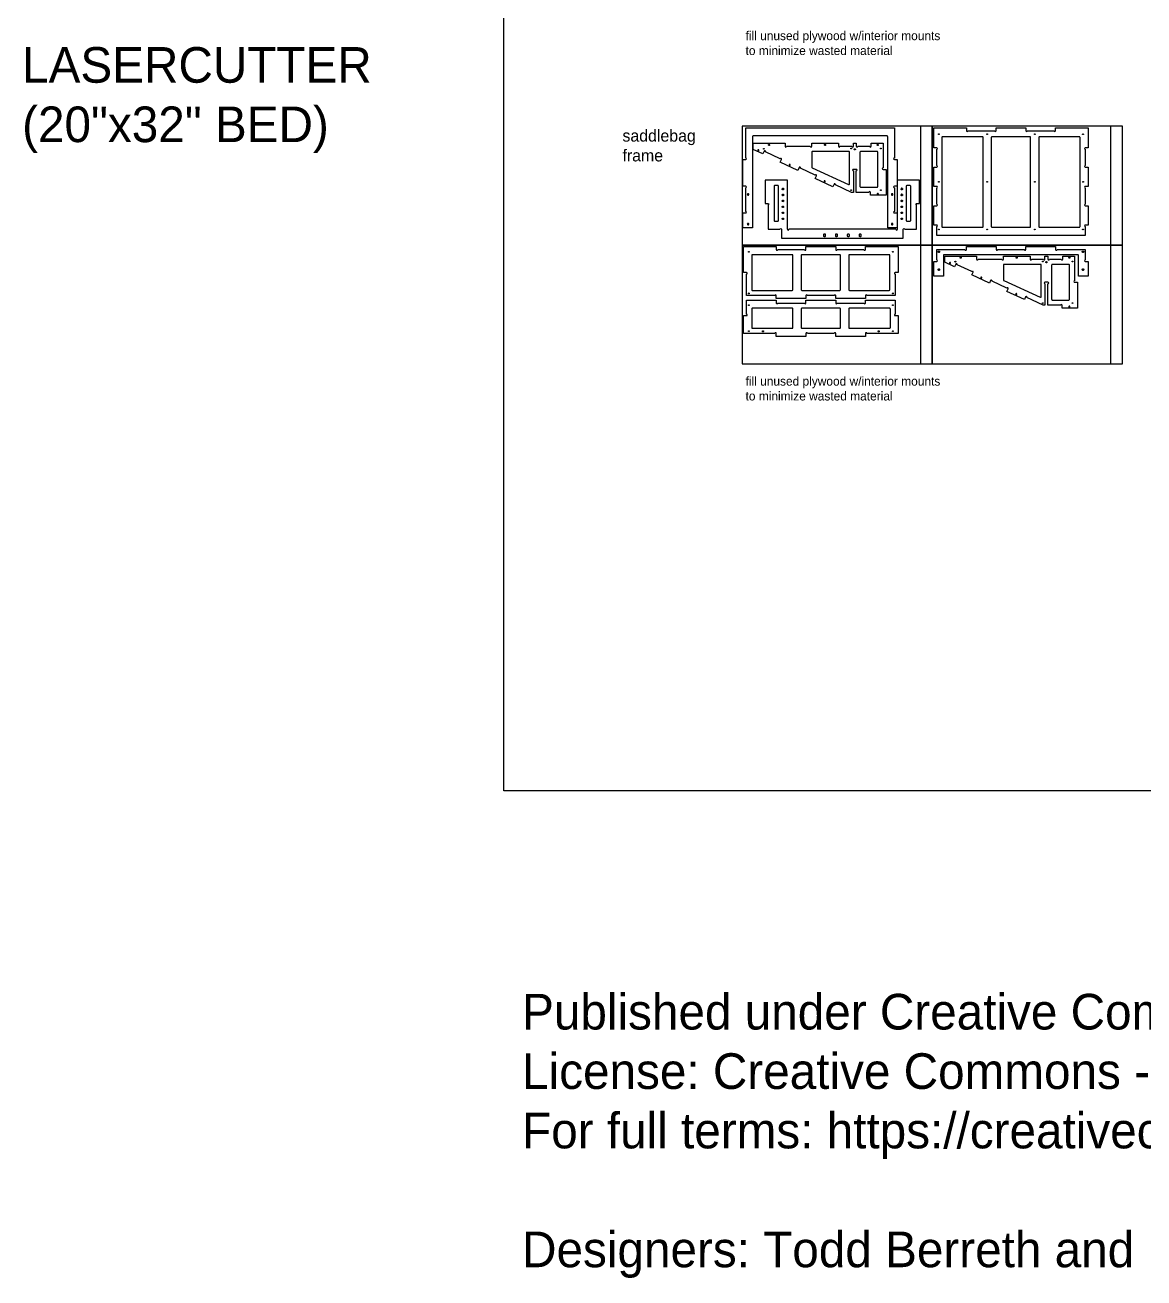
# Model space of a CAD drawing. Header units: inches. Extents: x -747 to 419, y -1089 to -681.
# Drawn here: x -746.9 to -558.5, y -1089.3 to -878.5 of the extents above; entities that cross this region are included whole.
import ezdxf

# ---------------------------------------------------------------- set-up
doc = ezdxf.new("R2010")
doc.units = ezdxf.units.IN
doc.header["$MEASUREMENT"] = 0
for name, color, linetype in [('T_ANNO', 6, 'Continuous'), ('T_CUT_HOLE_1_4_INCH', 3, 'Continuous'), ('T_CUT_HOLE_1_8_INCH', 1, 'Continuous'), ('T_CUT_HOLE_3_16_INCH', 2, 'Continuous'), ('T_CUT_THRU', 7, 'Continuous')]:
    doc.layers.add(name, color=color, linetype=linetype)

msp = doc.modelspace()

# ---------------------------------------------------------------- linework, layer by layer
at = {"layer": 'T_ANNO'}
for p, q in [((-666.26, -1007.36), (-666.26, -767.12)), ((418.91, -1007.36), (-666.26, -1007.36))]:
    msp.add_line(p, q, dxfattribs=at)
at = {"layer": 'T_ANNO', "color": 5}
for p, q in [((-596.17, -895.5), (-596.17, -915.5)), ((-564.17, -895.5), (-564.17, -915.5)), ((-596.17, -915.5), (-596.17, -935.5)), ((-564.17, -915.5), (-564.17, -935.5))]:
    msp.add_line(p, q, dxfattribs=at)
at = {"layer": 'T_ANNO'}
for points in [[(-626.17, -915.5), (-594.17, -915.5), (-594.17, -895.5), (-626.17, -895.5)], [(-626.17, -915.5), (-594.17, -915.5), (-594.17, -895.5), (-626.17, -895.5)], [(-594.17, -915.5), (-562.17, -915.5), (-562.17, -895.5), (-594.17, -895.5)], [(-594.17, -915.5), (-562.17, -915.5), (-562.17, -895.5), (-594.17, -895.5)], [(-626.17, -935.5), (-594.17, -935.5), (-594.17, -915.5), (-626.17, -915.5)], [(-626.17, -935.5), (-594.17, -935.5), (-594.17, -915.5), (-626.17, -915.5)], [(-594.17, -935.5), (-562.17, -935.5), (-562.17, -915.5), (-594.17, -915.5)], [(-594.17, -935.5), (-562.17, -935.5), (-562.17, -915.5), (-594.17, -915.5)]]:
    msp.add_lwpolyline(points, close=True, dxfattribs=at)
at = {"layer": 'T_CUT_HOLE_1_4_INCH'}
for points in [[(-619.33, -906.18), (-619.36, -906.17), (-619.39, -906.15), (-619.41, -906.12), (-619.42, -906.09), (-619.42, -906.06), (-619.42, -906.03), (-619.4, -906), (-619.38, -905.97)], [(-619.38, -905.97), (-619.35, -905.95), (-619.32, -905.94), (-619.29, -905.94), (-619.26, -905.94), (-619.23, -905.96), (-619.2, -905.98)], [(-619.19, -906.13), (-619.21, -906.15), (-619.24, -906.17), (-619.27, -906.18), (-619.3, -906.19), (-619.33, -906.18)], [(-619.2, -905.98), (-619.19, -906), (-619.17, -906.03), (-619.17, -906.07), (-619.18, -906.1), (-619.19, -906.13)], [(-599.23, -905.96), (-599.26, -905.94), (-599.29, -905.94), (-599.33, -905.94), (-599.36, -905.95), (-599.38, -905.97), (-599.4, -906), (-599.42, -906.03)], [(-599.27, -906.18), (-599.3, -906.19), (-599.33, -906.18), (-599.36, -906.17), (-599.39, -906.15), (-599.41, -906.12), (-599.42, -906.09), (-599.42, -906.06), (-599.42, -906.03)], [(-599.23, -905.96), (-599.21, -905.98), (-599.19, -906), (-599.18, -906.03), (-599.17, -906.06), (-599.18, -906.1), (-599.19, -906.13), (-599.21, -906.15), (-599.24, -906.17), (-599.27, -906.18)], [(-619.42, -907.06), (-619.42, -907.03), (-619.4, -907), (-619.38, -906.97), (-619.35, -906.95), (-619.32, -906.94), (-619.29, -906.94), (-619.26, -906.94), (-619.23, -906.96), (-619.2, -906.98)], [(-619.24, -907.17), (-619.27, -907.18), (-619.3, -907.19), (-619.33, -907.18), (-619.36, -907.17), (-619.39, -907.15), (-619.41, -907.12), (-619.42, -907.09), (-619.42, -907.06)], [(-619.19, -907.13), (-619.21, -907.15), (-619.24, -907.17)], [(-619.2, -906.98), (-619.19, -907), (-619.17, -907.03), (-619.17, -907.07), (-619.18, -907.1), (-619.19, -907.13)], [(-599.23, -906.96), (-599.26, -906.94), (-599.29, -906.94), (-599.33, -906.94), (-599.36, -906.95), (-599.38, -906.97), (-599.4, -907), (-599.42, -907.03)], [(-599.27, -907.18), (-599.3, -907.19), (-599.33, -907.18), (-599.36, -907.17), (-599.39, -907.15), (-599.41, -907.12), (-599.42, -907.09), (-599.42, -907.06), (-599.42, -907.03)], [(-599.23, -906.96), (-599.21, -906.98), (-599.19, -907), (-599.18, -907.03), (-599.17, -907.06), (-599.18, -907.1), (-599.19, -907.13), (-599.21, -907.15), (-599.24, -907.17), (-599.27, -907.18)]]:
    msp.add_lwpolyline(points, dxfattribs=at)
for points in [[(-625.14, -907.09), (-625.11, -907.08), (-625.08, -907.06), (-625.06, -907.03), (-625.05, -907), (-625.05, -906.97), (-625.05, -906.94), (-625.06, -906.91), (-625.08, -906.88), (-625.11, -906.86), (-625.14, -906.85), (-625.17, -906.84), (-625.2, -906.85), (-625.23, -906.86), (-625.26, -906.88), (-625.28, -906.91), (-625.29, -906.94), (-625.3, -906.97), (-625.29, -907), (-625.28, -907.03), (-625.26, -907.06), (-625.23, -907.08), (-625.2, -907.09), (-625.17, -907.09)], [(-619.3, -907.94), (-619.26, -907.94), (-619.23, -907.95), (-619.21, -907.97), (-619.19, -908), (-619.18, -908.03), (-619.17, -908.06), (-619.18, -908.09), (-619.19, -908.12), (-619.21, -908.15), (-619.23, -908.17), (-619.26, -908.18), (-619.3, -908.19), (-619.33, -908.18), (-619.36, -908.17), (-619.38, -908.15), (-619.4, -908.12), (-619.42, -908.09), (-619.42, -908.06), (-619.42, -908.03), (-619.4, -908), (-619.38, -907.97), (-619.36, -907.95), (-619.33, -907.94)], [(-600.95, -906.85), (-600.98, -906.86), (-601.01, -906.88), (-601.03, -906.91), (-601.04, -906.94), (-601.05, -906.97), (-601.04, -907), (-601.03, -907.03), (-601.01, -907.06), (-600.98, -907.08), (-600.95, -907.09), (-600.92, -907.09), (-600.89, -907.09), (-600.86, -907.08), (-600.83, -907.06), (-600.81, -907.03), (-600.8, -907), (-600.8, -906.97), (-600.8, -906.94), (-600.81, -906.91), (-600.83, -906.88), (-600.86, -906.86), (-600.89, -906.85), (-600.92, -906.84)], [(-599.3, -907.94), (-599.26, -907.94), (-599.23, -907.95), (-599.21, -907.97), (-599.19, -908), (-599.18, -908.03), (-599.17, -908.06), (-599.18, -908.09), (-599.19, -908.12), (-599.21, -908.15), (-599.23, -908.17), (-599.26, -908.18), (-599.3, -908.19), (-599.33, -908.18), (-599.36, -908.17), (-599.38, -908.15), (-599.4, -908.12), (-599.42, -908.09), (-599.42, -908.06), (-599.42, -908.03), (-599.4, -908), (-599.38, -907.97), (-599.36, -907.95), (-599.33, -907.94)], [(-619.3, -908.94), (-619.26, -908.94), (-619.23, -908.95), (-619.21, -908.97), (-619.19, -909), (-619.18, -909.03), (-619.17, -909.06), (-619.18, -909.09), (-619.19, -909.12), (-619.21, -909.15), (-619.23, -909.17), (-619.26, -909.18), (-619.3, -909.19), (-619.33, -909.18), (-619.36, -909.17), (-619.38, -909.15), (-619.4, -909.12), (-619.42, -909.09), (-619.42, -909.06), (-619.42, -909.03), (-619.4, -909), (-619.38, -908.97), (-619.36, -908.95), (-619.33, -908.94)], [(-619.3, -909.94), (-619.26, -909.94), (-619.23, -909.95), (-619.21, -909.97), (-619.19, -910), (-619.18, -910.03), (-619.17, -910.06), (-619.18, -910.09), (-619.19, -910.12), (-619.21, -910.15), (-619.23, -910.17), (-619.26, -910.18), (-619.3, -910.19), (-619.33, -910.18), (-619.36, -910.17), (-619.38, -910.15), (-619.4, -910.12), (-619.42, -910.09), (-619.42, -910.06), (-619.42, -910.03), (-619.4, -910), (-619.38, -909.97), (-619.36, -909.95), (-619.33, -909.94)], [(-619.26, -910.94), (-619.23, -910.95), (-619.21, -910.97), (-619.19, -911), (-619.18, -911.03), (-619.17, -911.06), (-619.18, -911.09), (-619.19, -911.12), (-619.21, -911.15), (-619.23, -911.17), (-619.26, -911.18), (-619.3, -911.19), (-619.33, -911.18), (-619.36, -911.17), (-619.38, -911.15), (-619.4, -911.12), (-619.42, -911.09), (-619.42, -911.06), (-619.42, -911.03), (-619.4, -911), (-619.38, -910.97), (-619.36, -910.95), (-619.33, -910.94), (-619.3, -910.94)], [(-599.3, -908.94), (-599.26, -908.94), (-599.23, -908.95), (-599.21, -908.97), (-599.19, -909), (-599.18, -909.03), (-599.17, -909.06), (-599.18, -909.09), (-599.19, -909.12), (-599.21, -909.15), (-599.23, -909.17), (-599.26, -909.18), (-599.3, -909.19), (-599.33, -909.18), (-599.36, -909.17), (-599.38, -909.15), (-599.4, -909.12), (-599.42, -909.09), (-599.42, -909.06), (-599.42, -909.03), (-599.4, -909), (-599.38, -908.97), (-599.36, -908.95), (-599.33, -908.94)], [(-599.3, -909.94), (-599.26, -909.94), (-599.23, -909.95), (-599.21, -909.97), (-599.19, -910), (-599.18, -910.03), (-599.17, -910.06), (-599.18, -910.09), (-599.19, -910.12), (-599.21, -910.15), (-599.23, -910.17), (-599.26, -910.18), (-599.3, -910.19), (-599.33, -910.18), (-599.36, -910.17), (-599.38, -910.15), (-599.4, -910.12), (-599.42, -910.09), (-599.42, -910.06), (-599.42, -910.03), (-599.4, -910), (-599.38, -909.97), (-599.36, -909.95), (-599.33, -909.94)], [(-599.26, -910.94), (-599.23, -910.95), (-599.21, -910.97), (-599.19, -911), (-599.18, -911.03), (-599.17, -911.06), (-599.18, -911.09), (-599.19, -911.12), (-599.21, -911.15), (-599.23, -911.17), (-599.26, -911.18), (-599.3, -911.19), (-599.33, -911.18), (-599.36, -911.17), (-599.38, -911.15), (-599.4, -911.12), (-599.42, -911.09), (-599.42, -911.06), (-599.42, -911.03), (-599.4, -911), (-599.38, -910.97), (-599.36, -910.95), (-599.33, -910.94), (-599.3, -910.94)], [(-625.2, -911.85), (-625.23, -911.86), (-625.26, -911.88), (-625.28, -911.91), (-625.29, -911.94), (-625.3, -911.97), (-625.29, -912), (-625.28, -912.03), (-625.26, -912.06), (-625.23, -912.08), (-625.2, -912.09), (-625.17, -912.09), (-625.14, -912.09), (-625.11, -912.08), (-625.08, -912.06), (-625.06, -912.03), (-625.05, -912), (-625.05, -911.97), (-625.05, -911.94), (-625.06, -911.91), (-625.08, -911.88), (-625.11, -911.86), (-625.14, -911.85), (-625.17, -911.84)], [(-600.95, -911.85), (-600.98, -911.86), (-601.01, -911.88), (-601.03, -911.91), (-601.04, -911.94), (-601.05, -911.97), (-601.04, -912), (-601.03, -912.03), (-601.01, -912.06), (-600.98, -912.08), (-600.95, -912.09), (-600.92, -912.09), (-600.89, -912.09), (-600.86, -912.08), (-600.83, -912.06), (-600.81, -912.03), (-600.8, -912), (-600.8, -911.97), (-600.8, -911.94), (-600.81, -911.91), (-600.83, -911.88), (-600.86, -911.86), (-600.89, -911.85), (-600.92, -911.84)], [(-593.08, -916.75), (-593.11, -916.73), (-593.13, -916.71), (-593.15, -916.69), (-593.17, -916.66), (-593.17, -916.62), (-593.17, -916.59), (-593.15, -916.56), (-593.13, -916.54), (-593.11, -916.52), (-593.08, -916.5), (-593.05, -916.5), (-593.01, -916.5), (-592.98, -916.52), (-592.96, -916.54), (-592.94, -916.56), (-592.93, -916.59), (-592.92, -916.62), (-592.93, -916.66), (-592.94, -916.69), (-592.96, -916.71), (-592.98, -916.73), (-593.01, -916.75), (-593.05, -916.75)], [(-568.68, -916.66), (-568.69, -916.69), (-568.71, -916.71), (-568.73, -916.73), (-568.76, -916.75), (-568.8, -916.75), (-568.83, -916.75), (-568.86, -916.73), (-568.88, -916.71), (-568.9, -916.69), (-568.92, -916.66), (-568.92, -916.62), (-568.92, -916.59), (-568.9, -916.56), (-568.88, -916.54), (-568.86, -916.52), (-568.83, -916.5), (-568.8, -916.5), (-568.76, -916.5), (-568.73, -916.52), (-568.71, -916.54), (-568.69, -916.56), (-568.68, -916.59), (-568.67, -916.62)], [(-593.08, -919.75), (-593.11, -919.73), (-593.13, -919.71), (-593.15, -919.69), (-593.17, -919.66), (-593.17, -919.62), (-593.17, -919.59), (-593.15, -919.56), (-593.13, -919.54), (-593.11, -919.52), (-593.08, -919.5), (-593.05, -919.5), (-593.01, -919.5), (-592.98, -919.52), (-592.96, -919.54), (-592.94, -919.56), (-592.93, -919.59), (-592.92, -919.62), (-592.93, -919.66), (-592.94, -919.69), (-592.96, -919.71), (-592.98, -919.73), (-593.01, -919.75), (-593.05, -919.75)], [(-568.83, -919.75), (-568.86, -919.73), (-568.88, -919.71), (-568.9, -919.69), (-568.92, -919.66), (-568.92, -919.62), (-568.92, -919.59), (-568.9, -919.56), (-568.88, -919.54), (-568.86, -919.52), (-568.83, -919.5), (-568.8, -919.5), (-568.76, -919.5), (-568.73, -919.52), (-568.71, -919.54), (-568.69, -919.56), (-568.68, -919.59), (-568.67, -919.62), (-568.68, -919.66), (-568.69, -919.69), (-568.71, -919.71), (-568.73, -919.73), (-568.76, -919.75), (-568.8, -919.75)]]:
    msp.add_lwpolyline(points, close=True, dxfattribs=at)
at = {"layer": 'T_CUT_HOLE_1_8_INCH'}
for points in [[(-593.09, -896.89), (-593.1, -896.88), (-593.11, -896.86), (-593.11, -896.85), (-593.11, -896.83), (-593.1, -896.82), (-593.09, -896.8), (-593.08, -896.79), (-593.06, -896.79), (-593.05, -896.79), (-593.03, -896.79), (-593.02, -896.79), (-593, -896.8), (-592.99, -896.82), (-592.99, -896.83), (-592.98, -896.85), (-592.99, -896.86), (-592.99, -896.88), (-593, -896.89), (-593.01, -896.9), (-593.03, -896.91), (-593.05, -896.91), (-593.06, -896.91), (-593.08, -896.9)], [(-584.89, -896.9), (-584.91, -896.91), (-584.92, -896.91), (-584.94, -896.91), (-584.96, -896.9), (-584.97, -896.89), (-584.98, -896.88), (-584.98, -896.86), (-584.98, -896.84), (-584.98, -896.83), (-584.97, -896.81), (-584.96, -896.8), (-584.95, -896.79), (-584.93, -896.79), (-584.92, -896.79), (-584.9, -896.79), (-584.89, -896.8), (-584.87, -896.81), (-584.87, -896.82), (-584.86, -896.84), (-584.86, -896.85), (-584.86, -896.87), (-584.87, -896.88), (-584.88, -896.89)], [(-576.89, -896.8), (-576.87, -896.81), (-576.87, -896.82), (-576.86, -896.84), (-576.86, -896.85), (-576.86, -896.87), (-576.87, -896.88), (-576.88, -896.89), (-576.89, -896.9), (-576.91, -896.91), (-576.92, -896.91), (-576.94, -896.91), (-576.96, -896.9), (-576.97, -896.89), (-576.98, -896.88), (-576.98, -896.86), (-576.98, -896.84), (-576.98, -896.83), (-576.97, -896.81), (-576.96, -896.8), (-576.95, -896.79), (-576.93, -896.79), (-576.92, -896.79), (-576.9, -896.79)], [(-568.76, -896.9), (-568.77, -896.91), (-568.79, -896.91), (-568.8, -896.91), (-568.82, -896.91), (-568.83, -896.9), (-568.84, -896.89), (-568.85, -896.87), (-568.86, -896.86), (-568.86, -896.84), (-568.85, -896.83), (-568.85, -896.81), (-568.84, -896.8), (-568.82, -896.79), (-568.81, -896.79), (-568.79, -896.79), (-568.77, -896.79), (-568.76, -896.8), (-568.75, -896.81), (-568.74, -896.82), (-568.73, -896.84), (-568.73, -896.85), (-568.74, -896.87), (-568.75, -896.88)], [(-622.55, -899.35), (-622.56, -899.34), (-622.57, -899.33), (-622.58, -899.32), (-622.59, -899.3), (-622.59, -899.29), (-622.59, -899.27), (-622.58, -899.26), (-622.57, -899.24), (-622.56, -899.23), (-622.55, -899.23), (-622.53, -899.22), (-622.51, -899.23), (-622.5, -899.23), (-622.49, -899.24), (-622.48, -899.26), (-622.47, -899.27), (-622.47, -899.29), (-622.47, -899.3), (-622.48, -899.32), (-622.49, -899.33), (-622.5, -899.34), (-622.51, -899.35), (-622.53, -899.35)], [(-607.89, -899.27), (-607.89, -899.25), (-607.89, -899.24), (-607.88, -899.22), (-607.88, -899.21), (-607.86, -899.2), (-607.85, -899.19), (-607.83, -899.19), (-607.82, -899.19), (-607.8, -899.19), (-607.79, -899.2), (-607.78, -899.21), (-607.77, -899.23), (-607.77, -899.24), (-607.77, -899.26), (-607.77, -899.28), (-607.78, -899.29), (-607.79, -899.3), (-607.81, -899.31), (-607.82, -899.31), (-607.84, -899.31), (-607.85, -899.31), (-607.87, -899.3), (-607.88, -899.29)], [(-602.84, -899.31), (-602.86, -899.3), (-602.87, -899.29), (-602.88, -899.28), (-602.89, -899.27), (-602.89, -899.25), (-602.89, -899.23), (-602.88, -899.22), (-602.87, -899.21), (-602.86, -899.2), (-602.84, -899.19), (-602.83, -899.19), (-602.81, -899.19), (-602.8, -899.2), (-602.78, -899.21), (-602.77, -899.22), (-602.77, -899.23), (-602.77, -899.25), (-602.77, -899.27), (-602.77, -899.28), (-602.78, -899.29), (-602.8, -899.3), (-602.81, -899.31), (-602.83, -899.31)], [(-607.87, -906.2), (-607.85, -906.19), (-607.84, -906.19), (-607.82, -906.19), (-607.8, -906.19), (-607.79, -906.2), (-607.78, -906.21), (-607.77, -906.22), (-607.77, -906.24), (-607.77, -906.26), (-607.77, -906.27), (-607.78, -906.29), (-607.79, -906.3), (-607.8, -906.31), (-607.82, -906.31), (-607.83, -906.31), (-607.85, -906.31), (-607.86, -906.3), (-607.88, -906.29), (-607.88, -906.27), (-607.89, -906.26), (-607.89, -906.24), (-607.89, -906.23), (-607.88, -906.21)], [(-602.88, -906.28), (-602.89, -906.27), (-602.89, -906.25), (-602.89, -906.23), (-602.88, -906.22), (-602.87, -906.21), (-602.86, -906.2), (-602.84, -906.19), (-602.83, -906.19), (-602.81, -906.19), (-602.8, -906.2), (-602.78, -906.2), (-602.77, -906.22), (-602.77, -906.23), (-602.77, -906.25), (-602.77, -906.26), (-602.77, -906.28), (-602.78, -906.29), (-602.8, -906.3), (-602.81, -906.31), (-602.83, -906.31), (-602.84, -906.31), (-602.86, -906.3), (-602.87, -906.29)], [(-593.1, -904.87), (-593.11, -904.86), (-593.11, -904.84), (-593.11, -904.83), (-593.1, -904.81), (-593.09, -904.8), (-593.07, -904.79), (-593.06, -904.79), (-593.04, -904.79), (-593.02, -904.79), (-593.01, -904.8), (-593, -904.81), (-592.99, -904.82), (-592.98, -904.84), (-592.98, -904.85), (-592.99, -904.87), (-593, -904.88), (-593.01, -904.9), (-593.02, -904.9), (-593.04, -904.91), (-593.05, -904.91), (-593.07, -904.91), (-593.08, -904.9), (-593.09, -904.89)], [(-584.94, -904.91), (-584.95, -904.9), (-584.97, -904.89), (-584.98, -904.88), (-584.98, -904.86), (-584.98, -904.85), (-584.98, -904.83), (-584.98, -904.82), (-584.97, -904.8), (-584.95, -904.79), (-584.94, -904.79), (-584.92, -904.79), (-584.91, -904.79), (-584.89, -904.79), (-584.88, -904.8), (-584.87, -904.82), (-584.86, -904.83), (-584.86, -904.85), (-584.86, -904.86), (-584.87, -904.88), (-584.88, -904.89), (-584.89, -904.9), (-584.91, -904.91), (-584.92, -904.91)], [(-576.97, -904.89), (-576.98, -904.88), (-576.98, -904.86), (-576.98, -904.85), (-576.98, -904.83), (-576.98, -904.82), (-576.97, -904.8), (-576.95, -904.79), (-576.94, -904.79), (-576.92, -904.79), (-576.91, -904.79), (-576.89, -904.79), (-576.88, -904.8), (-576.87, -904.82), (-576.86, -904.83), (-576.86, -904.85), (-576.86, -904.86), (-576.87, -904.88), (-576.88, -904.89), (-576.89, -904.9), (-576.91, -904.91), (-576.92, -904.91), (-576.94, -904.91), (-576.95, -904.9)], [(-568.75, -904.81), (-568.74, -904.82), (-568.74, -904.83), (-568.73, -904.85), (-568.74, -904.87), (-568.74, -904.88), (-568.75, -904.89), (-568.77, -904.9), (-568.78, -904.91), (-568.8, -904.91), (-568.82, -904.91), (-568.83, -904.9), (-568.84, -904.89), (-568.85, -904.88), (-568.86, -904.86), (-568.86, -904.85), (-568.86, -904.83), (-568.85, -904.81), (-568.84, -904.8), (-568.83, -904.79), (-568.81, -904.79), (-568.79, -904.79), (-568.78, -904.79), (-568.76, -904.8)], [(-593, -912.89), (-593.02, -912.9), (-593.03, -912.91), (-593.05, -912.91), (-593.06, -912.91), (-593.08, -912.9), (-593.09, -912.89), (-593.1, -912.88), (-593.11, -912.86), (-593.11, -912.85), (-593.11, -912.83), (-593.1, -912.82), (-593.09, -912.8), (-593.08, -912.79), (-593.06, -912.79), (-593.04, -912.79), (-593.03, -912.79), (-593.01, -912.8), (-593, -912.81), (-592.99, -912.82), (-592.99, -912.83), (-592.98, -912.85), (-592.99, -912.87), (-592.99, -912.88)], [(-584.88, -912.9), (-584.89, -912.9), (-584.91, -912.91), (-584.93, -912.91), (-584.94, -912.91), (-584.96, -912.9), (-584.97, -912.89), (-584.98, -912.88), (-584.98, -912.86), (-584.98, -912.84), (-584.98, -912.83), (-584.97, -912.81), (-584.96, -912.8), (-584.95, -912.79), (-584.93, -912.79), (-584.92, -912.79), (-584.9, -912.79), (-584.89, -912.8), (-584.87, -912.81), (-584.87, -912.82), (-584.86, -912.84), (-584.86, -912.85), (-584.86, -912.87), (-584.87, -912.88)], [(-576.89, -912.9), (-576.91, -912.91), (-576.93, -912.91), (-576.94, -912.91), (-576.96, -912.9), (-576.97, -912.89), (-576.98, -912.88), (-576.98, -912.86), (-576.98, -912.84), (-576.98, -912.83), (-576.97, -912.81), (-576.96, -912.8), (-576.95, -912.79), (-576.93, -912.79), (-576.92, -912.79), (-576.9, -912.79), (-576.89, -912.8), (-576.87, -912.81), (-576.87, -912.82), (-576.86, -912.84), (-576.86, -912.85), (-576.86, -912.87), (-576.87, -912.88), (-576.88, -912.9)], [(-568.85, -912.89), (-568.85, -912.87), (-568.86, -912.86), (-568.86, -912.84), (-568.85, -912.82), (-568.85, -912.81), (-568.83, -912.8), (-568.82, -912.79), (-568.8, -912.79), (-568.79, -912.79), (-568.77, -912.79), (-568.76, -912.8), (-568.75, -912.81), (-568.74, -912.83), (-568.73, -912.84), (-568.73, -912.86), (-568.74, -912.87), (-568.75, -912.89), (-568.76, -912.9), (-568.77, -912.91), (-568.79, -912.91), (-568.81, -912.91), (-568.82, -912.91), (-568.84, -912.9)], [(-625.11, -916.61), (-625.1, -916.59), (-625.09, -916.58), (-625.08, -916.57), (-625.06, -916.56), (-625.05, -916.56), (-625.03, -916.56), (-625.02, -916.57), (-625, -916.58), (-624.99, -916.59), (-624.99, -916.61), (-624.98, -916.62), (-624.99, -916.64), (-624.99, -916.66), (-625, -916.67), (-625.02, -916.68), (-625.03, -916.69), (-625.05, -916.69), (-625.06, -916.69), (-625.08, -916.68), (-625.09, -916.67), (-625.1, -916.66), (-625.11, -916.64), (-625.11, -916.62)], [(-600.75, -916.66), (-600.76, -916.67), (-600.77, -916.68), (-600.79, -916.69), (-600.8, -916.69), (-600.82, -916.68), (-600.83, -916.68), (-600.84, -916.66), (-600.85, -916.65), (-600.86, -916.63), (-600.86, -916.62), (-600.85, -916.6), (-600.85, -916.59), (-600.84, -916.58), (-600.82, -916.57), (-600.81, -916.56), (-600.79, -916.56), (-600.77, -916.57), (-600.76, -916.57), (-600.75, -916.59), (-600.74, -916.6), (-600.73, -916.61), (-600.73, -916.63), (-600.74, -916.65)], [(-590.3, -918.35), (-590.31, -918.34), (-590.32, -918.33), (-590.33, -918.32), (-590.34, -918.3), (-590.34, -918.29), (-590.34, -918.27), (-590.33, -918.26), (-590.32, -918.24), (-590.31, -918.23), (-590.3, -918.23), (-590.28, -918.22), (-590.26, -918.23), (-590.25, -918.23), (-590.24, -918.24), (-590.23, -918.26), (-590.22, -918.27), (-590.22, -918.29), (-590.22, -918.3), (-590.23, -918.32), (-590.24, -918.33), (-590.25, -918.34), (-590.26, -918.35), (-590.28, -918.35)], [(-575.64, -918.27), (-575.64, -918.25), (-575.64, -918.24), (-575.63, -918.22), (-575.63, -918.21), (-575.61, -918.2), (-575.6, -918.19), (-575.58, -918.19), (-575.57, -918.19), (-575.55, -918.19), (-575.54, -918.2), (-575.53, -918.21), (-575.52, -918.23), (-575.52, -918.24), (-575.52, -918.26), (-575.52, -918.28), (-575.53, -918.29), (-575.54, -918.3), (-575.56, -918.31), (-575.57, -918.31), (-575.59, -918.31), (-575.6, -918.31), (-575.62, -918.3), (-575.63, -918.29)], [(-570.59, -918.31), (-570.61, -918.3), (-570.62, -918.29), (-570.63, -918.28), (-570.64, -918.27), (-570.64, -918.25), (-570.64, -918.23), (-570.63, -918.22), (-570.62, -918.21), (-570.61, -918.2), (-570.59, -918.19), (-570.58, -918.19), (-570.56, -918.19), (-570.55, -918.2), (-570.53, -918.21), (-570.52, -918.22), (-570.52, -918.23), (-570.52, -918.25), (-570.52, -918.27), (-570.52, -918.28), (-570.53, -918.29), (-570.55, -918.3), (-570.56, -918.31), (-570.58, -918.31)], [(-625.11, -923.64), (-625.11, -923.63), (-625.11, -923.61), (-625.1, -923.6), (-625.09, -923.58), (-625.08, -923.57), (-625.06, -923.56), (-625.05, -923.56), (-625.03, -923.56), (-625.02, -923.57), (-625, -923.58), (-624.99, -923.59), (-624.99, -923.61), (-624.98, -923.62), (-624.99, -923.64), (-624.99, -923.65), (-625, -923.67), (-625.01, -923.68), (-625.03, -923.68), (-625.04, -923.69), (-625.06, -923.69), (-625.08, -923.68), (-625.09, -923.67), (-625.1, -923.66)], [(-600.84, -923.58), (-600.83, -923.57), (-600.81, -923.56), (-600.8, -923.56), (-600.78, -923.56), (-600.76, -923.57), (-600.75, -923.58), (-600.74, -923.59), (-600.74, -923.61), (-600.73, -923.62), (-600.74, -923.64), (-600.74, -923.66), (-600.75, -923.67), (-600.77, -923.68), (-600.78, -923.69), (-600.8, -923.69), (-600.81, -923.69), (-600.83, -923.68), (-600.84, -923.67), (-600.85, -923.66), (-600.86, -923.64), (-600.86, -923.62), (-600.86, -923.61), (-600.85, -923.59)], [(-625.11, -925.64), (-625.11, -925.62), (-625.11, -925.61), (-625.1, -925.59), (-625.09, -925.58), (-625.08, -925.57), (-625.06, -925.56), (-625.05, -925.56), (-625.03, -925.56), (-625.02, -925.57), (-625, -925.58), (-624.99, -925.59), (-624.99, -925.61), (-624.98, -925.62), (-624.99, -925.64), (-624.99, -925.66), (-625, -925.67), (-625.02, -925.68), (-625.03, -925.69), (-625.05, -925.69), (-625.06, -925.69), (-625.08, -925.68), (-625.09, -925.67), (-625.1, -925.66)], [(-600.81, -925.69), (-600.83, -925.68), (-600.84, -925.67), (-600.85, -925.66), (-600.86, -925.64), (-600.86, -925.62), (-600.86, -925.61), (-600.85, -925.59), (-600.84, -925.58), (-600.83, -925.57), (-600.81, -925.56), (-600.8, -925.56), (-600.78, -925.56), (-600.77, -925.57), (-600.75, -925.58), (-600.74, -925.59), (-600.74, -925.61), (-600.73, -925.62), (-600.74, -925.64), (-600.74, -925.66), (-600.75, -925.67), (-600.77, -925.68), (-600.78, -925.69), (-600.8, -925.69)], [(-575.62, -925.2), (-575.6, -925.19), (-575.59, -925.19), (-575.57, -925.19), (-575.55, -925.19), (-575.54, -925.2), (-575.53, -925.21), (-575.52, -925.22), (-575.52, -925.24), (-575.52, -925.26), (-575.52, -925.27), (-575.53, -925.29), (-575.54, -925.3), (-575.55, -925.31), (-575.57, -925.31), (-575.58, -925.31), (-575.6, -925.31), (-575.61, -925.3), (-575.63, -925.29), (-575.63, -925.27), (-575.64, -925.26), (-575.64, -925.24), (-575.64, -925.23), (-575.63, -925.21)], [(-570.63, -925.28), (-570.64, -925.27), (-570.64, -925.25), (-570.64, -925.23), (-570.63, -925.22), (-570.62, -925.21), (-570.61, -925.2), (-570.59, -925.19), (-570.58, -925.19), (-570.56, -925.19), (-570.55, -925.2), (-570.53, -925.2), (-570.52, -925.22), (-570.52, -925.23), (-570.52, -925.25), (-570.52, -925.26), (-570.52, -925.28), (-570.53, -925.29), (-570.55, -925.3), (-570.56, -925.31), (-570.58, -925.31), (-570.59, -925.31), (-570.61, -925.3), (-570.62, -925.29)], [(-625.06, -930.06), (-625.07, -930.06), (-625.09, -930.05), (-625.1, -930.04), (-625.11, -930.02), (-625.11, -930.01), (-625.11, -929.99), (-625.1, -929.97), (-625.09, -929.96), (-625.08, -929.95), (-625.07, -929.94), (-625.05, -929.94), (-625.04, -929.94), (-625.02, -929.94), (-625.01, -929.95), (-625, -929.96), (-624.99, -929.98), (-624.98, -929.99), (-624.98, -930.01), (-624.99, -930.03), (-625, -930.04), (-625.01, -930.05), (-625.03, -930.06), (-625.04, -930.06)], [(-600.78, -930.06), (-600.79, -930.06), (-600.81, -930.06), (-600.83, -930.06), (-600.84, -930.05), (-600.85, -930.03), (-600.86, -930.02), (-600.86, -930), (-600.86, -929.99), (-600.85, -929.97), (-600.84, -929.96), (-600.83, -929.95), (-600.82, -929.94), (-600.8, -929.94), (-600.78, -929.94), (-600.77, -929.94), (-600.75, -929.95), (-600.74, -929.97), (-600.74, -929.98), (-600.73, -930), (-600.74, -930.01), (-600.74, -930.03), (-600.75, -930.04), (-600.76, -930.05)]]:
    msp.add_lwpolyline(points, close=True, dxfattribs=at)
at = {"layer": 'T_CUT_HOLE_3_16_INCH'}
for points in [[(-623.51, -899.56), (-623.5, -899.58), (-623.48, -899.6), (-623.46, -899.61), (-623.43, -899.62), (-623.41, -899.62), (-623.39, -899.61), (-623.37, -899.6), (-623.35, -899.58), (-623.34, -899.56), (-623.33, -899.54), (-623.33, -899.51), (-623.34, -899.49), (-623.35, -899.47), (-623.36, -899.45), (-623.39, -899.44), (-623.41, -899.43), (-623.43, -899.43), (-623.46, -899.44), (-623.48, -899.45), (-623.5, -899.47), (-623.51, -899.49), (-623.51, -899.51), (-623.51, -899.54)], [(-621.7, -898.69), (-621.71, -898.67), (-621.72, -898.64), (-621.72, -898.62), (-621.71, -898.59), (-621.7, -898.57), (-621.69, -898.55), (-621.67, -898.54), (-621.64, -898.53), (-621.62, -898.53), (-621.59, -898.54), (-621.57, -898.55), (-621.55, -898.56), (-621.54, -898.58), (-621.53, -898.61), (-621.53, -898.63), (-621.54, -898.66), (-621.55, -898.68), (-621.56, -898.7), (-621.58, -898.71), (-621.61, -898.72), (-621.63, -898.72), (-621.66, -898.71), (-621.68, -898.7)], [(-612.27, -898.69), (-612.29, -898.66), (-612.29, -898.64), (-612.3, -898.62), (-612.29, -898.59), (-612.28, -898.57), (-612.26, -898.55), (-612.24, -898.54), (-612.22, -898.53), (-612.19, -898.53), (-612.17, -898.54), (-612.15, -898.55), (-612.13, -898.56), (-612.12, -898.59), (-612.11, -898.61), (-612.11, -898.63), (-612.11, -898.66), (-612.13, -898.68), (-612.14, -898.7), (-612.16, -898.71), (-612.19, -898.72), (-612.21, -898.72), (-612.23, -898.71), (-612.26, -898.7)], [(-607.28, -899.32), (-607.26, -899.3), (-607.24, -899.29), (-607.22, -899.28), (-607.2, -899.28), (-607.17, -899.29), (-607.15, -899.3), (-607.13, -899.31), (-607.12, -899.33), (-607.11, -899.36), (-607.11, -899.38), (-607.11, -899.4), (-607.12, -899.43), (-607.14, -899.45), (-607.16, -899.46), (-607.18, -899.47), (-607.21, -899.47), (-607.23, -899.46), (-607.25, -899.45), (-607.27, -899.44), (-607.29, -899.42), (-607.29, -899.39), (-607.3, -899.37), (-607.29, -899.34)], [(-603.27, -898.56), (-603.25, -898.58), (-603.24, -898.6), (-603.24, -898.63), (-603.24, -898.65), (-603.25, -898.67), (-603.27, -898.69), (-603.29, -898.71), (-603.31, -898.72), (-603.34, -898.72), (-603.36, -898.71), (-603.38, -898.7), (-603.4, -898.69), (-603.42, -898.67), (-603.42, -898.65), (-603.43, -898.62), (-603.42, -898.6), (-603.41, -898.58), (-603.4, -898.56), (-603.38, -898.54), (-603.36, -898.53), (-603.33, -898.53), (-603.31, -898.53), (-603.29, -898.54)], [(-618.25, -902.04), (-618.24, -902.06), (-618.22, -902.07), (-618.2, -902.09), (-618.17, -902.09), (-618.15, -902.09), (-618.13, -902.08), (-618.1, -902.07), (-618.09, -902.05), (-618.08, -902.03), (-618.07, -902.01), (-618.07, -901.98), (-618.08, -901.96), (-618.09, -901.94), (-618.11, -901.92), (-618.13, -901.91), (-618.15, -901.9), (-618.18, -901.91), (-618.2, -901.91), (-618.22, -901.92), (-618.24, -901.94), (-618.25, -901.96), (-618.26, -901.99), (-618.26, -902.01)], [(-612.36, -904.82), (-612.34, -904.83), (-612.32, -904.85), (-612.3, -904.86), (-612.28, -904.86), (-612.25, -904.85), (-612.23, -904.84), (-612.21, -904.83), (-612.2, -904.81), (-612.19, -904.79), (-612.19, -904.76), (-612.19, -904.74), (-612.2, -904.72), (-612.22, -904.7), (-612.24, -904.68), (-612.26, -904.67), (-612.29, -904.67), (-612.31, -904.68), (-612.33, -904.69), (-612.35, -904.7), (-612.36, -904.72), (-612.37, -904.75), (-612.38, -904.77), (-612.37, -904.79)], [(-603.25, -906.84), (-603.26, -906.82), (-603.27, -906.8), (-603.29, -906.79), (-603.32, -906.78), (-603.34, -906.78), (-603.37, -906.79), (-603.39, -906.8), (-603.41, -906.82), (-603.42, -906.84), (-603.43, -906.86), (-603.43, -906.88), (-603.42, -906.91), (-603.41, -906.93), (-603.39, -906.95), (-603.37, -906.96), (-603.35, -906.97), (-603.33, -906.97), (-603.3, -906.96), (-603.28, -906.95), (-603.26, -906.93), (-603.25, -906.91), (-603.24, -906.89), (-603.24, -906.87)], [(-591.26, -918.56), (-591.25, -918.58), (-591.23, -918.6), (-591.21, -918.61), (-591.18, -918.62), (-591.16, -918.62), (-591.14, -918.61), (-591.12, -918.6), (-591.1, -918.58), (-591.09, -918.56), (-591.08, -918.54), (-591.08, -918.51), (-591.09, -918.49), (-591.1, -918.47), (-591.11, -918.45), (-591.14, -918.44), (-591.16, -918.43), (-591.18, -918.43), (-591.21, -918.44), (-591.23, -918.45), (-591.25, -918.47), (-591.26, -918.49), (-591.26, -918.51), (-591.26, -918.54)], [(-589.45, -917.69), (-589.46, -917.67), (-589.47, -917.64), (-589.47, -917.62), (-589.46, -917.59), (-589.45, -917.57), (-589.44, -917.55), (-589.42, -917.54), (-589.39, -917.53), (-589.37, -917.53), (-589.34, -917.54), (-589.32, -917.55), (-589.3, -917.56), (-589.29, -917.58), (-589.28, -917.61), (-589.28, -917.63), (-589.29, -917.66), (-589.3, -917.68), (-589.31, -917.7), (-589.33, -917.71), (-589.36, -917.72), (-589.38, -917.72), (-589.41, -917.71), (-589.43, -917.7)], [(-580.02, -917.69), (-580.04, -917.66), (-580.04, -917.64), (-580.05, -917.62), (-580.04, -917.59), (-580.03, -917.57), (-580.01, -917.55), (-579.99, -917.54), (-579.97, -917.53), (-579.94, -917.53), (-579.92, -917.54), (-579.9, -917.55), (-579.88, -917.56), (-579.87, -917.59), (-579.86, -917.61), (-579.86, -917.63), (-579.86, -917.66), (-579.88, -917.68), (-579.89, -917.7), (-579.91, -917.71), (-579.94, -917.72), (-579.96, -917.72), (-579.98, -917.71), (-580.01, -917.7)], [(-575.03, -918.32), (-575.01, -918.3), (-574.99, -918.29), (-574.97, -918.28), (-574.95, -918.28), (-574.92, -918.29), (-574.9, -918.3), (-574.88, -918.31), (-574.87, -918.33), (-574.86, -918.36), (-574.86, -918.38), (-574.86, -918.4), (-574.87, -918.43), (-574.89, -918.45), (-574.91, -918.46), (-574.93, -918.47), (-574.96, -918.47), (-574.98, -918.46), (-575, -918.45), (-575.02, -918.44), (-575.04, -918.42), (-575.04, -918.39), (-575.05, -918.37), (-575.04, -918.34)], [(-571.02, -917.56), (-571, -917.58), (-570.99, -917.6), (-570.99, -917.63), (-570.99, -917.65), (-571, -917.67), (-571.02, -917.69), (-571.04, -917.71), (-571.06, -917.72), (-571.09, -917.72), (-571.11, -917.71), (-571.13, -917.7), (-571.15, -917.69), (-571.17, -917.67), (-571.17, -917.65), (-571.18, -917.62), (-571.17, -917.6), (-571.16, -917.58), (-571.15, -917.56), (-571.13, -917.54), (-571.11, -917.53), (-571.08, -917.53), (-571.06, -917.53), (-571.04, -917.54)], [(-586, -921.04), (-585.99, -921.06), (-585.97, -921.07), (-585.95, -921.09), (-585.92, -921.09), (-585.9, -921.09), (-585.88, -921.08), (-585.85, -921.07), (-585.84, -921.05), (-585.83, -921.03), (-585.82, -921.01), (-585.82, -920.98), (-585.83, -920.96), (-585.84, -920.94), (-585.86, -920.92), (-585.88, -920.91), (-585.9, -920.9), (-585.93, -920.91), (-585.95, -920.91), (-585.97, -920.92), (-585.99, -920.94), (-586, -920.96), (-586.01, -920.99), (-586.01, -921.01)], [(-580.11, -923.82), (-580.09, -923.83), (-580.07, -923.85), (-580.05, -923.86), (-580.03, -923.86), (-580, -923.85), (-579.98, -923.84), (-579.96, -923.83), (-579.95, -923.81), (-579.94, -923.79), (-579.94, -923.76), (-579.94, -923.74), (-579.95, -923.72), (-579.97, -923.7), (-579.99, -923.68), (-580.01, -923.67), (-580.04, -923.67), (-580.06, -923.68), (-580.08, -923.69), (-580.1, -923.7), (-580.11, -923.72), (-580.12, -923.75), (-580.13, -923.77), (-580.12, -923.79)], [(-571, -925.84), (-571.01, -925.82), (-571.02, -925.8), (-571.04, -925.79), (-571.07, -925.78), (-571.09, -925.78), (-571.12, -925.79), (-571.14, -925.8), (-571.16, -925.82), (-571.17, -925.84), (-571.18, -925.86), (-571.18, -925.88), (-571.17, -925.91), (-571.16, -925.93), (-571.14, -925.95), (-571.12, -925.96), (-571.1, -925.97), (-571.08, -925.97), (-571.05, -925.96), (-571.03, -925.95), (-571.01, -925.93), (-571, -925.91), (-570.99, -925.89), (-570.99, -925.87)], [(-622.72, -929.92), (-622.7, -929.91), (-622.67, -929.91), (-622.65, -929.91), (-622.62, -929.92), (-622.61, -929.93), (-622.59, -929.95), (-622.58, -929.98), (-622.58, -930), (-622.58, -930.02), (-622.59, -930.05), (-622.61, -930.07), (-622.62, -930.08), (-622.65, -930.09), (-622.67, -930.09), (-622.7, -930.09), (-622.72, -930.08), (-622.74, -930.07), (-622.75, -930.05), (-622.76, -930.02), (-622.77, -930), (-622.76, -929.98), (-622.75, -929.95), (-622.74, -929.93)], [(-603.09, -930.05), (-603.11, -930.07), (-603.12, -930.08), (-603.15, -930.09), (-603.17, -930.09), (-603.2, -930.09), (-603.22, -930.08), (-603.24, -930.07), (-603.25, -930.05), (-603.26, -930.02), (-603.27, -930), (-603.26, -929.98), (-603.25, -929.95), (-603.24, -929.93), (-603.22, -929.92), (-603.2, -929.91), (-603.17, -929.91), (-603.15, -929.91), (-603.12, -929.92), (-603.11, -929.93), (-603.09, -929.95), (-603.08, -929.98), (-603.08, -930), (-603.08, -930.02)]]:
    msp.add_lwpolyline(points, close=True, dxfattribs=at)
at = {"layer": 'T_CUT_THRU'}
for points in [[(-600.55, -895.75), (-600.55, -900.84, 1), (-600.55, -901.09), (-600.05, -901.09), (-600.05, -905.59), (-600.55, -905.59, 1), (-600.55, -905.84), (-600.55, -909.84, 1), (-600.55, -910.09), (-600.05, -910.09), (-600.05, -912.59), (-601.67, -912.59), (-601.67, -897.25, 0.414214), (-601.8, -897.12), (-624.3, -897.12, 0.414214), (-624.42, -897.25), (-624.42, -912.59), (-626.05, -912.59), (-626.05, -910.09), (-625.55, -910.09, 1), (-625.55, -909.84), (-625.55, -905.84, 1), (-625.55, -905.59), (-626.05, -905.59), (-626.05, -901.09), (-625.55, -901.09, 1), (-625.55, -900.84), (-625.55, -895.75)], [(-593.92, -895.75), (-588.42, -895.75), (-588.42, -896.25, 1), (-588.17, -896.25), (-583.67, -896.25, 1), (-583.42, -896.25), (-583.42, -895.75), (-578.42, -895.75), (-578.42, -896.25, 1), (-578.17, -896.25), (-573.67, -896.25, 1), (-573.42, -896.25), (-573.42, -895.75), (-567.92, -895.75), (-567.92, -899.12), (-568.42, -899.12, 1), (-568.42, -899.37), (-568.42, -902.12, 1), (-568.42, -902.37), (-567.92, -902.37), (-567.92, -905.62), (-568.42, -905.62, 1), (-568.42, -905.87), (-568.42, -908.62, 1), (-568.42, -908.87), (-567.92, -908.87), (-567.92, -912.12), (-568.42, -912.12, 1), (-568.42, -912.37), (-568.42, -913.87), (-593.42, -913.87), (-593.42, -912.37, 1), (-593.42, -912.12), (-593.92, -912.12), (-593.92, -908.87), (-593.42, -908.87, 1), (-593.42, -908.62), (-593.42, -905.87, 1), (-593.42, -905.62), (-593.92, -905.62), (-593.92, -902.37), (-593.42, -902.37, 1), (-593.42, -902.12), (-593.42, -899.37, 1), (-593.42, -899.12), (-593.92, -899.12)], [(-585.61, -912.37), (-585.61, -897.37, 0.414214), (-585.73, -897.25), (-592.42, -897.25, 0.414214), (-592.55, -897.37), (-592.55, -912.37, 0.414214), (-592.42, -912.5), (-585.73, -912.5, 0.414214)], [(-584.11, -897.25, 0.414214), (-584.23, -897.37), (-584.23, -912.37, 0.414214), (-584.11, -912.5), (-577.73, -912.5, 0.414214), (-577.61, -912.37), (-577.61, -897.37, 0.414214), (-577.73, -897.25)], [(-569.42, -912.5, 0.414214), (-569.3, -912.37), (-569.3, -897.37, 0.414214), (-569.42, -897.25), (-576.11, -897.25, 0.414214), (-576.23, -897.37), (-576.23, -912.37, 0.414214), (-576.11, -912.5)], [(-619.74, -901.53), (-619.53, -901.08, 1), (-619.75, -900.97), (-622.24, -899.8, 1), (-622.47, -899.7), (-622.68, -900.15), (-624.3, -899.39), (-624.3, -898.37), (-618.95, -898.37), (-618.95, -898.87, 1), (-618.7, -898.87), (-614.7, -898.87, 1), (-614.45, -898.87), (-614.45, -898.37), (-609.95, -898.37), (-609.95, -898.87, 1), (-609.7, -898.87), (-607.7, -898.87, 1), (-607.45, -898.87), (-607.45, -898.37), (-606.95, -898.37), (-606.95, -898.87, 1), (-606.7, -898.87), (-604.7, -898.87, 1), (-604.45, -898.87), (-604.45, -898.37), (-602.45, -898.37), (-602.45, -902.5, 1), (-602.45, -902.75), (-601.95, -902.75), (-601.95, -907.12), (-604.58, -907.12), (-604.58, -906.62, 1), (-604.83, -906.62), (-606.95, -906.62), (-606.95, -903, 1), (-606.95, -902.75), (-607.45, -902.75, 1), (-607.45, -903), (-607.45, -906.62), (-607.74, -906.62), (-610.48, -905.34, 1), (-610.7, -905.23), (-610.92, -905.68), (-613.86, -904.3), (-613.65, -903.85, 1), (-613.87, -903.74), (-616.36, -902.57, 1), (-616.59, -902.46), (-616.8, -902.92)], [(-614.45, -899.87), (-614.45, -902.37, 0.293065), (-614.38, -902.48), (-608.25, -905.29, 0.546713), (-608.08, -905.18), (-608.08, -899.87, 0.414214), (-608.2, -899.75), (-614.33, -899.75, 0.414214)], [(-603.33, -899.87, 0.414214), (-603.45, -899.75), (-606.2, -899.75, 0.414214), (-606.33, -899.87), (-606.33, -905.62, 0.414214), (-606.2, -905.75), (-603.45, -905.75, 0.414214), (-603.33, -905.62)], [(-620.05, -905.59, 0.414214), (-620.17, -905.47), (-620.67, -905.47, 0.414214), (-620.8, -905.59), (-620.8, -911.34, 0.414214), (-620.67, -911.47), (-620.17, -911.47, 0.414214), (-620.05, -911.34)], [(-597.8, -905.59, 0.414214), (-597.92, -905.47), (-598.42, -905.47, 0.414214), (-598.55, -905.59), (-598.55, -911.34, 0.414214), (-598.42, -911.47), (-597.92, -911.47, 0.414214), (-597.8, -911.34)], [(-605.42, -924.5), (-610.42, -924.5), (-610.42, -924, 1), (-610.67, -924), (-615.17, -924, 1), (-615.42, -924), (-615.42, -924.5), (-620.42, -924.5), (-620.42, -924, 1), (-620.67, -924), (-625.42, -924), (-625.42, -920.37, 1), (-625.42, -920.12), (-625.92, -920.12), (-625.92, -915.75), (-620.42, -915.75), (-620.42, -916.25, 1), (-620.17, -916.25), (-615.67, -916.25, 1), (-615.42, -916.25), (-615.42, -915.75), (-610.42, -915.75), (-610.42, -916.25, 1), (-610.17, -916.25), (-605.67, -916.25, 1), (-605.42, -916.25), (-605.42, -915.75), (-599.92, -915.75), (-599.92, -920.12), (-600.42, -920.12, 1), (-600.42, -920.37), (-600.42, -924), (-605.17, -924, 1), (-605.42, -924)], [(-617.73, -923.12, 0.414214), (-617.61, -923), (-617.61, -917.25, 0.414214), (-617.73, -917.12), (-624.42, -917.12, 0.414214), (-624.55, -917.25), (-624.55, -923, 0.414214), (-624.42, -923.12)], [(-616.11, -917.12, 0.414214), (-616.23, -917.25), (-616.23, -923, 0.414214), (-616.11, -923.12), (-609.73, -923.12, 0.414214), (-609.61, -923), (-609.61, -917.25, 0.414214), (-609.73, -917.12)], [(-601.3, -917.25, 0.414214), (-601.42, -917.12), (-608.11, -917.12, 0.414214), (-608.23, -917.25), (-608.23, -923, 0.414214), (-608.11, -923.12), (-601.42, -923.12, 0.414214), (-601.3, -923)], [(-573.42, -915.75), (-573.42, -916.25, 1), (-573.17, -916.25), (-568.42, -916.25), (-568.42, -918, 1), (-568.42, -918.25), (-567.92, -918.25), (-567.92, -920.75), (-569.55, -920.75), (-569.55, -917.25, 0.414214), (-569.67, -917.12), (-592.17, -917.12, 0.414214), (-592.3, -917.25), (-592.3, -920.75), (-593.92, -920.75), (-593.92, -918.25), (-593.42, -918.25, 1), (-593.42, -918), (-593.42, -916.25), (-588.67, -916.25, 1), (-588.42, -916.25), (-588.42, -915.75), (-583.42, -915.75), (-583.42, -916.25, 1), (-583.17, -916.25), (-578.67, -916.25, 1), (-578.42, -916.25), (-578.42, -915.75)], [(-587.49, -920.53), (-587.28, -920.08, 1), (-587.5, -919.97), (-589.99, -918.8, 1), (-590.22, -918.7), (-590.43, -919.15), (-592.05, -918.39), (-592.05, -917.37), (-586.7, -917.37), (-586.7, -917.87, 1), (-586.45, -917.87), (-582.45, -917.87, 1), (-582.2, -917.87), (-582.2, -917.37), (-577.7, -917.37), (-577.7, -917.87, 1), (-577.45, -917.87), (-575.45, -917.87, 1), (-575.2, -917.87), (-575.2, -917.37), (-574.7, -917.37), (-574.7, -917.87, 1), (-574.45, -917.87), (-572.45, -917.87, 1), (-572.2, -917.87), (-572.2, -917.37), (-570.2, -917.37), (-570.2, -921.5, 1), (-570.2, -921.75), (-569.7, -921.75), (-569.7, -926.12), (-572.33, -926.12), (-572.33, -925.62, 1), (-572.58, -925.62), (-574.7, -925.62), (-574.7, -922, 1), (-574.7, -921.75), (-575.2, -921.75, 1), (-575.2, -922), (-575.2, -925.62), (-575.49, -925.62), (-578.23, -924.34, 1), (-578.45, -924.23), (-578.67, -924.68), (-581.61, -923.3), (-581.4, -922.85, 1), (-581.62, -922.74), (-584.11, -921.57, 1), (-584.34, -921.46), (-584.55, -921.92)], [(-582.2, -918.87), (-582.2, -921.37, 0.293065), (-582.13, -921.48), (-576, -924.29, 0.546713), (-575.83, -924.18), (-575.83, -918.87, 0.414214), (-575.95, -918.75), (-582.08, -918.75, 0.414214)], [(-571.08, -918.87, 0.414214), (-571.2, -918.75), (-573.95, -918.75, 0.414214), (-574.08, -918.87), (-574.08, -924.62, 0.414214), (-573.95, -924.75), (-571.2, -924.75, 0.414214), (-571.08, -924.62)], [(-625.42, -927.37, 1), (-625.42, -927.12), (-625.42, -924.75), (-620.42, -924.75), (-620.42, -925.25, 1), (-620.17, -925.25), (-615.67, -925.25, 1), (-615.42, -925.25), (-615.42, -924.75), (-610.42, -924.75), (-610.42, -925.25, 1), (-610.17, -925.25), (-605.67, -925.25, 1), (-605.42, -925.25), (-605.42, -924.75), (-600.42, -924.75), (-600.42, -927.12, 1), (-600.42, -927.37), (-599.92, -927.37), (-599.92, -930.37), (-605.17, -930.37, 1), (-605.42, -930.37), (-605.42, -930.87), (-610.42, -930.87), (-610.42, -930.37, 1), (-610.67, -930.37), (-615.17, -930.37, 1), (-615.42, -930.37), (-615.42, -930.87), (-620.42, -930.87), (-620.42, -930.37, 1), (-620.67, -930.37), (-625.92, -930.37), (-625.92, -927.37)], [(-624.42, -926.12, 0.414214), (-624.55, -926.25), (-624.55, -929.37, 0.414214), (-624.42, -929.5), (-617.73, -929.5, 0.414214), (-617.61, -929.37), (-617.61, -926.25, 0.414214), (-617.73, -926.12)], [(-616.23, -926.25), (-616.23, -929.37, 0.414214), (-616.11, -929.5), (-609.73, -929.5, 0.414214), (-609.61, -929.37), (-609.61, -926.25, 0.414214), (-609.73, -926.12), (-616.11, -926.12, 0.414214)], [(-601.22, -926.25, 0.414214), (-601.35, -926.12), (-608.11, -926.12, 0.414214), (-608.23, -926.25), (-608.23, -929.37, 0.414214), (-608.11, -929.5), (-601.35, -929.5, 0.414214), (-601.22, -929.37)]]:
    msp.add_lwpolyline(points, format="xyb", close=True, dxfattribs=at)
msp.add_lwpolyline([(-618.55, -912.84), (-618.55, -904.59), (-622.3, -904.59), (-622.3, -908.47), (-621.8, -908.47, -1), (-621.8, -908.72), (-621.8, -912.84), (-619.8, -912.84, -1), (-619.55, -912.84), (-619.55, -914.34), (-599.05, -914.34), (-599.05, -912.84, -1), (-598.8, -912.84), (-596.8, -912.84), (-596.8, -908.72, -1), (-596.8, -908.47), (-596.3, -908.47), (-596.3, -904.59), (-600.05, -904.59), (-600.05, -912.84)], format="xyb", dxfattribs=at)
msp.add_lwpolyline([(-600.3, -912.84), (-618.3, -912.84)], dxfattribs=at)
for points in [[(-612.18, -914), (-612.19, -914.03), (-612.21, -914.06), (-612.23, -914.08), (-612.26, -914.09), (-612.3, -914.09), (-612.33, -914.09), (-612.36, -914.08), (-612.38, -914.06), (-612.4, -914.03), (-612.42, -914), (-612.42, -913.97), (-612.42, -913.72), (-612.42, -913.69), (-612.4, -913.66), (-612.38, -913.63), (-612.36, -913.61), (-612.33, -913.6), (-612.3, -913.59), (-612.26, -913.6), (-612.23, -913.61), (-612.21, -913.63), (-612.19, -913.66), (-612.18, -913.69), (-612.17, -913.72), (-612.17, -913.97)], [(-610.36, -913.61), (-610.33, -913.6), (-610.3, -913.59), (-610.26, -913.6), (-610.23, -913.61), (-610.21, -913.63), (-610.19, -913.66), (-610.18, -913.69), (-610.17, -913.72), (-610.17, -913.97), (-610.18, -914), (-610.19, -914.03), (-610.21, -914.06), (-610.23, -914.08), (-610.26, -914.09), (-610.3, -914.09), (-610.33, -914.09), (-610.36, -914.08), (-610.38, -914.06), (-610.4, -914.03), (-610.42, -914), (-610.42, -913.97), (-610.42, -913.72), (-610.42, -913.69), (-610.4, -913.66), (-610.38, -913.63)], [(-608.19, -914.03), (-608.21, -914.06), (-608.23, -914.08), (-608.26, -914.09), (-608.3, -914.09), (-608.33, -914.09), (-608.36, -914.08), (-608.38, -914.06), (-608.4, -914.03), (-608.42, -914), (-608.42, -913.97), (-608.42, -913.72), (-608.42, -913.69), (-608.4, -913.66), (-608.38, -913.63), (-608.36, -913.61), (-608.33, -913.6), (-608.3, -913.59), (-608.26, -913.6), (-608.23, -913.61), (-608.21, -913.63), (-608.19, -913.66), (-608.18, -913.69), (-608.17, -913.72), (-608.17, -913.97), (-608.18, -914)], [(-606.4, -914.03), (-606.41, -914), (-606.42, -913.97), (-606.42, -913.74), (-606.42, -913.73), (-606.42, -913.71), (-606.41, -913.68), (-606.4, -913.65), (-606.37, -913.63), (-606.34, -913.61), (-606.31, -913.6), (-606.28, -913.6), (-606.25, -913.61), (-606.22, -913.63), (-606.2, -913.65), (-606.18, -913.68), (-606.17, -913.71), (-606.17, -913.73), (-606.18, -913.97), (-606.18, -914), (-606.19, -914.03), (-606.21, -914.06), (-606.24, -914.08), (-606.27, -914.09), (-606.3, -914.09), (-606.33, -914.09), (-606.36, -914.08), (-606.38, -914.06)]]:
    msp.add_lwpolyline(points, close=True, dxfattribs=at)
for centre in [(-618.42, -912.84), (-600.17, -912.84)]:
    msp.add_arc(centre, 0.125, 180, 0, dxfattribs=at)

# ---------------------------------------------------------------- texts
at = {"layer": 'T_ANNO', "attachment_point": 1}
for s, width, heights, insert, char_height in [('\\A1;fill unused plywood w/interior mounts\\Pto minimize wasted material', 96.7471, [21.17], (-625.59, -879.51), 1.5), ('LASERCUTTER\\P(20"x32" BED)', 72.0654, [16], (-747.35, -882.17), 6), ('saddlebag\\Pframe', 30.657, [0], (-646.31, -896.08), 2), ('\\A1;fill unused plywood w/interior mounts\\Pto minimize wasted material', 96.7471, [21.17], (-625.59, -937.65), 1.5), ('Published under Creative Commons \\PLicense: Creative Commons - Attribution-ShareAlike International\\PFor full terms: https://creativecommons.org/licenses/by-sa/4.0/\\P\\PDesigners: Todd Berreth and Maurizio Forte ', 487.7502, [88.09], (-663.2, -1041.52), 6)]:
    msp.add_mtext_dynamic_manual_height_columns(s, width=width, gutter_width=50, heights=heights, dxfattribs=dict(at, insert=insert, char_height=char_height))

doc.saveas('drawing.dxf')
